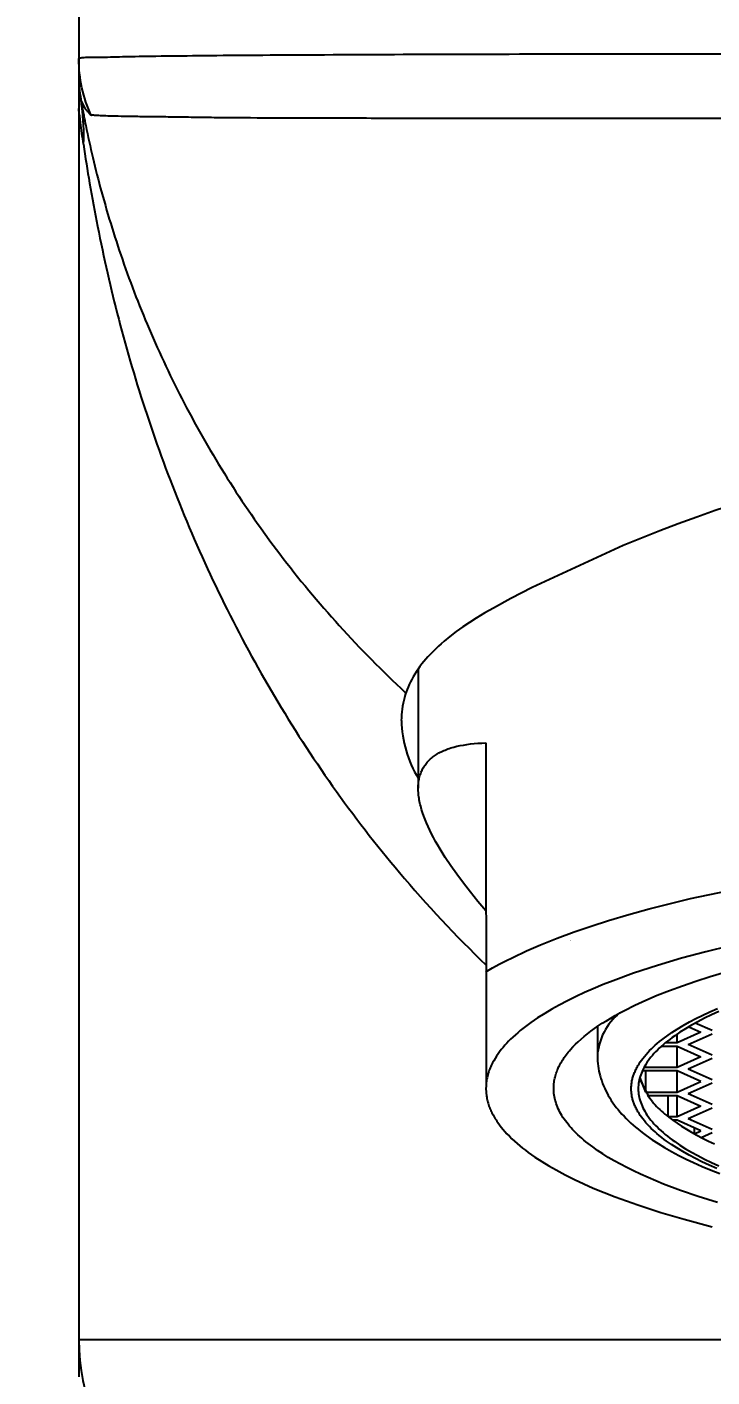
# Model space of a CAD drawing. Extents: x -13271 to -12677, y -11108 to -10688.
# Drawn here: x -12828.22 to -12818.11, y -10984.54 to -10964.59 of the extents above; entities that cross this region are included whole.
import ezdxf

# ---------------------------------------------------------------- set-up
doc = ezdxf.new("R2010")
doc.units = 0
doc.header["$LTSCALE"] = 7
doc.layers.get('0').update_dxf_attribs({"color": 2, "linetype": 'CONTINUOUS'})
doc.layers.get('Defpoints').update_dxf_attribs({"linetype": 'CONTINUOUS'})
for name, color, linetype in [('DWG', 7, 'CONTINUOUS'), ('Make2D 표시선', 7, 'CONTINUOUS'), ('PRT0006_DXF_CONTINUOUS_LINE', 7, 'CONTINUOUS')]:
    doc.layers.add(name, color=color, linetype=linetype)
doc.styles.add('DD', font='romans', dxfattribs={"bigfont": 'GHS.shx'})
doc.dimstyles.new('CWC', dxfattribs={"dimscale": 0, "dimtxt": 3.5, "dimasz": 3.5, "dimexe": 2, "dimexo": 1, "dimgap": 1, "dimtad": 1, "dimdec": 4, "dimdsep": 46, "dimtxsty": 'DD', "dimcen": 3, "dimclrd": 2, "dimclre": 2, "dimclrt": 2, "dimadec": 3, "dimazin": 2, "dimtfac": 1, "dimtdec": 4, "dimtmove": 0, "dimatfit": 3, "dimfxl": 0, "dimtvp": 1, "dimtolj": 1, "dimtzin": 0, "dimlwd": -1, "dimlwe": -1, "dimarcsym": 0})

# ---------------------------------------------------------------- blocks, each defined once
blk = doc.blocks.new('A$C364C3DC7')
at = {"color": 2}
for p, q in [((15.41, 37.932), (15.591, 37.851)), ((15.754, 37.876), (15.506, 37.987)), ((15.59, 37.851), (15.239, 37.694)), ((15.239, 37.694), (15.239, 37.824)), ((15.402, 37.669), (15.754, 37.827)), ((15.007, 37.645), (15.239, 37.645)), ((15.239, 37.694), (15.064, 37.694)), ((15.239, 37.645), (15.591, 37.487)), ((15.239, 37.33), (15.239, 37.645)), ((15.754, 37.512), (15.402, 37.669)), ((15.239, 37.33), (14.749, 37.33)), ((15.59, 37.487), (15.239, 37.33)), ((15.754, 37.463), (15.402, 37.305)), ((15.754, 37.148), (15.402, 37.305)), ((14.684, 37.166), (14.831, 36.876)), ((14.687, 37.177), (14.772, 36.966)), ((15.239, 37.281), (14.725, 37.281)), ((14.772, 37.281), (14.772, 36.966)), ((15.591, 37.123), (15.239, 37.281)), ((15.239, 36.966), (15.239, 37.281)), ((15.239, 36.966), (15.589, 37.123)), ((14.772, 36.966), (15.239, 36.966)), ((14.874, 36.823), (14.803, 36.917)), ((14.803, 36.917), (15.239, 36.917)), ((15.107, 36.604), (15.107, 36.917)), ((15.239, 36.917), (15.591, 36.759)), ((15.239, 36.601), (15.239, 36.917)), ((15.754, 37.099), (15.402, 36.941)), ((15.754, 36.784), (15.402, 36.941)), ((15.59, 36.759), (15.239, 36.601)), ((15.402, 36.577), (15.754, 36.735)), ((15.239, 36.601), (15.11, 36.601)), ((15.239, 36.553), (15.175, 36.553)), ((15.591, 36.395), (15.239, 36.553)), ((15.402, 36.577), (15.754, 36.419)), ((15.49, 36.44), (15.49, 36.354)), ((15.494, 36.352), (15.589, 36.394)), ((15.594, 36.299), (15.754, 36.371))]:
    blk.add_line(p, q, dxfattribs=at)
at = {"layer": 'Make2D 표시선'}
for p, q in [((11.416, 43.22), (11.416, 41.456)), ((12.415, 42.127), (12.417, 37.046)), ((14.062, 37.937), (14.062, 37.531))]:
    blk.add_line(p, q, dxfattribs=at)
for points in [[(14.443, 45.045), (13.1, 44.423), (12.782, 44.261), (12.525, 44.12), (12.398, 44.047), (12.272, 43.97), (12.173, 43.906), (12.074, 43.84), (11.978, 43.771), (11.883, 43.699), (11.798, 43.629), (11.756, 43.592), (11.715, 43.556), (11.675, 43.518), (11.635, 43.479), (11.597, 43.44), (11.559, 43.399), (11.529, 43.364), (11.499, 43.329), (11.47, 43.293), (11.442, 43.256), (11.415, 43.219), (11.389, 43.181), (11.364, 43.142), (11.341, 43.102), (11.321, 43.065), (11.301, 43.028), (11.283, 42.991), (11.267, 42.953), (11.251, 42.914), (11.236, 42.875), (11.223, 42.835), (11.211, 42.795), (11.201, 42.754), (11.192, 42.712), (11.184, 42.67), (11.177, 42.628), (11.172, 42.585), (11.169, 42.543), (11.167, 42.5), (11.166, 42.457)], [(12.415, 39.645), (12.297, 39.786), (12.186, 39.922), (12.082, 40.056), (11.985, 40.186), (11.896, 40.313), (11.814, 40.436), (11.739, 40.556), (11.705, 40.614), (11.672, 40.672), (11.642, 40.728), (11.613, 40.784), (11.586, 40.838), (11.561, 40.892), (11.538, 40.945), (11.517, 40.996), (11.498, 41.047), (11.481, 41.097), (11.466, 41.145), (11.453, 41.193), (11.447, 41.216), (11.441, 41.239), (11.437, 41.262), (11.432, 41.285), (11.429, 41.307), (11.425, 41.329), (11.422, 41.351), (11.42, 41.373), (11.418, 41.394), (11.417, 41.415), (11.416, 41.435), (11.416, 41.456), (11.416, 41.476), (11.417, 41.496), (11.418, 41.515), (11.42, 41.535), (11.422, 41.554), (11.425, 41.572), (11.429, 41.591), (11.432, 41.609), (11.437, 41.626), (11.441, 41.644), (11.447, 41.661), (11.453, 41.677), (11.459, 41.694), (11.466, 41.71), (11.473, 41.726), (11.481, 41.741), (11.489, 41.757), (11.498, 41.772), (11.507, 41.786), (11.517, 41.8), (11.527, 41.814), (11.538, 41.828), (11.549, 41.842), (11.561, 41.855), (11.573, 41.867), (11.586, 41.88), (11.599, 41.892), (11.613, 41.904), (11.627, 41.915), (11.642, 41.927), (11.657, 41.938), (11.672, 41.948), (11.688, 41.958), (11.705, 41.969), (11.722, 41.978), (11.739, 41.988), (11.757, 41.997), (11.776, 42.005), (11.794, 42.014), (11.814, 42.022), (11.834, 42.03), (11.854, 42.038), (11.875, 42.045), (11.896, 42.052), (11.917, 42.058), (11.94, 42.065), (11.985, 42.077), (12.033, 42.087), (12.082, 42.096), (12.133, 42.105), (12.186, 42.111), (12.241, 42.117), (12.297, 42.122), (12.355, 42.125), (12.415, 42.127)], [(12.416, 38.747), (12.513, 38.802), (12.611, 38.857), (12.71, 38.909), (12.811, 38.959), (13.014, 39.054), (13.22, 39.143), (13.468, 39.242), (13.718, 39.335), (13.97, 39.421), (14.224, 39.502), (14.525, 39.591), (14.828, 39.675), (15.438, 39.826), (16.127, 39.973)], [(16.024, 39.131), (15.662, 39.042), (15.303, 38.945), (14.947, 38.839), (14.593, 38.723), (14.295, 38.614), (14.147, 38.556), (14, 38.495), (13.872, 38.438), (13.746, 38.379), (13.62, 38.318), (13.497, 38.253), (13.389, 38.193), (13.283, 38.13), (13.178, 38.064), (13.127, 38.03), (13.077, 37.994), (12.999, 37.937), (12.961, 37.907), (12.923, 37.877), (12.886, 37.846), (12.85, 37.814), (12.814, 37.781), (12.78, 37.748), (12.751, 37.719), (12.723, 37.69), (12.695, 37.66), (12.668, 37.629), (12.643, 37.597), (12.618, 37.565), (12.594, 37.532), (12.571, 37.498), (12.55, 37.466), (12.53, 37.432), (12.521, 37.415), (12.512, 37.398), (12.503, 37.381), (12.495, 37.363), (12.487, 37.346), (12.479, 37.328), (12.472, 37.31), (12.465, 37.292), (12.459, 37.274), (12.453, 37.256), (12.447, 37.237), (12.442, 37.219), (12.437, 37.2), (12.433, 37.181), (12.429, 37.162), (12.426, 37.143), (12.423, 37.123), (12.421, 37.104), (12.419, 37.085), (12.417, 37.065), (12.417, 37.046), (12.416, 37.026), (12.416, 37.007), (12.417, 36.988), (12.418, 36.968), (12.42, 36.949), (12.422, 36.93), (12.424, 36.91), (12.427, 36.892), (12.431, 36.874), (12.435, 36.856), (12.439, 36.838), (12.444, 36.82), (12.449, 36.802), (12.454, 36.784), (12.46, 36.766), (12.467, 36.749), (12.474, 36.732), (12.481, 36.714), (12.488, 36.697), (12.496, 36.68), (12.504, 36.664), (12.512, 36.647), (12.521, 36.631), (12.531, 36.612), (12.542, 36.593), (12.553, 36.574), (12.565, 36.556), (12.577, 36.538), (12.589, 36.52), (12.614, 36.485), (12.64, 36.451), (12.668, 36.417), (12.696, 36.384), (12.726, 36.352), (12.762, 36.315), (12.799, 36.278), (12.837, 36.243), (12.876, 36.208), (12.916, 36.174), (12.956, 36.141), (12.998, 36.109), (13.039, 36.078), (13.089, 36.042), (13.139, 36.007), (13.241, 35.941), (13.345, 35.877), (13.451, 35.817), (13.586, 35.745), (13.722, 35.677), (13.861, 35.612), (14, 35.551), (14.163, 35.483), (14.326, 35.419), (14.657, 35.3), (14.998, 35.19), (15.342, 35.089), (15.758, 34.979)], [(15.833, 35.335), (15.552, 35.424), (15.288, 35.515), (15.04, 35.609), (14.809, 35.705), (14.7, 35.754), (14.596, 35.803), (14.496, 35.853), (14.401, 35.903), (14.31, 35.953), (14.223, 36.004), (14.142, 36.055), (14.064, 36.106), (13.992, 36.157), (13.923, 36.208), (13.891, 36.234), (13.86, 36.26), (13.83, 36.286), (13.801, 36.312), (13.773, 36.338), (13.746, 36.363), (13.72, 36.389), (13.695, 36.415), (13.672, 36.441), (13.649, 36.467), (13.628, 36.492), (13.608, 36.518), (13.589, 36.544), (13.57, 36.57), (13.553, 36.595), (13.537, 36.621), (13.522, 36.646), (13.508, 36.672), (13.495, 36.697), (13.483, 36.723), (13.472, 36.748), (13.462, 36.774), (13.453, 36.799), (13.446, 36.824), (13.439, 36.849), (13.433, 36.874), (13.427, 36.899), (13.423, 36.924), (13.42, 36.949), (13.418, 36.973), (13.416, 36.998), (13.416, 37.022), (13.416, 37.041), (13.417, 37.06), (13.418, 37.078), (13.42, 37.097), (13.423, 37.116), (13.425, 37.134), (13.429, 37.153), (13.433, 37.172), (13.437, 37.191), (13.442, 37.21), (13.448, 37.229), (13.454, 37.248), (13.461, 37.267), (13.468, 37.286), (13.476, 37.305), (13.484, 37.324), (13.493, 37.344), (13.503, 37.363), (13.513, 37.382), (13.524, 37.401), (13.535, 37.421), (13.547, 37.44), (13.56, 37.459), (13.573, 37.479), (13.586, 37.498), (13.601, 37.518), (13.616, 37.537), (13.631, 37.557), (13.648, 37.576), (13.664, 37.596), (13.7, 37.635), (13.738, 37.674), (13.778, 37.713), (13.821, 37.752), (13.867, 37.791), (13.915, 37.83), (13.965, 37.869), (14.019, 37.907), (14.075, 37.946), (14.133, 37.985), (14.194, 38.023), (14.258, 38.062), (14.324, 38.1), (14.393, 38.138), (14.464, 38.176), (14.614, 38.251), (14.775, 38.325), (14.946, 38.398), (15.126, 38.47), (15.317, 38.54), (15.516, 38.609), (15.725, 38.677), (15.943, 38.742)], [(15.823, 35.839), (15.712, 35.888), (15.603, 35.94), (15.508, 35.987), (15.415, 36.036), (15.323, 36.088), (15.233, 36.143), (15.157, 36.192), (15.083, 36.243), (15.047, 36.27), (15.011, 36.297), (14.976, 36.325), (14.941, 36.354), (14.913, 36.379), (14.885, 36.405), (14.857, 36.431), (14.831, 36.458), (14.804, 36.485), (14.779, 36.513), (14.755, 36.542), (14.731, 36.572), (14.712, 36.598), (14.694, 36.624), (14.676, 36.651), (14.668, 36.665), (14.66, 36.678), (14.652, 36.692), (14.644, 36.706), (14.637, 36.721), (14.629, 36.735), (14.623, 36.75), (14.616, 36.764), (14.61, 36.779), (14.604, 36.794), (14.599, 36.807), (14.594, 36.821), (14.59, 36.835), (14.586, 36.848), (14.582, 36.862), (14.579, 36.876), (14.575, 36.89), (14.572, 36.904), (14.57, 36.918), (14.568, 36.932), (14.566, 36.947), (14.564, 36.961), (14.563, 36.975), (14.562, 36.989), (14.561, 37.004), (14.561, 37.018), (14.561, 37.032), (14.562, 37.047), (14.563, 37.061), (14.564, 37.076), (14.566, 37.09), (14.568, 37.104), (14.57, 37.118), (14.572, 37.133), (14.575, 37.147), (14.579, 37.161), (14.582, 37.175), (14.586, 37.189), (14.59, 37.202), (14.595, 37.216), (14.599, 37.23), (14.604, 37.243), (14.61, 37.258), (14.617, 37.273), (14.623, 37.288), (14.63, 37.302), (14.637, 37.317), (14.645, 37.331), (14.652, 37.345), (14.66, 37.359), (14.669, 37.373), (14.677, 37.387), (14.695, 37.414), (14.713, 37.44), (14.733, 37.466), (14.756, 37.496), (14.781, 37.525), (14.807, 37.553), (14.833, 37.581), (14.86, 37.608), (14.887, 37.634), (14.916, 37.66), (14.944, 37.685), (14.979, 37.714), (15.015, 37.742), (15.051, 37.769), (15.087, 37.796), (15.162, 37.848), (15.238, 37.897), (15.329, 37.952), (15.422, 38.004), (15.516, 38.053), (15.611, 38.1), (15.722, 38.152), (15.834, 38.201)], [(15.857, 38.159), (15.747, 38.109), (15.643, 38.058), (15.544, 38.007), (15.451, 37.956), (15.363, 37.904), (15.28, 37.852), (15.203, 37.799), (15.166, 37.773), (15.131, 37.747), (15.097, 37.72), (15.064, 37.694), (15.033, 37.668), (15.003, 37.641), (14.975, 37.615), (14.948, 37.588), (14.922, 37.562), (14.897, 37.536), (14.874, 37.509), (14.852, 37.483), (14.831, 37.457), (14.812, 37.43), (14.793, 37.404), (14.777, 37.378), (14.761, 37.352), (14.746, 37.325), (14.733, 37.299), (14.721, 37.273), (14.711, 37.247), (14.701, 37.222), (14.693, 37.196), (14.685, 37.17), (14.679, 37.145), (14.674, 37.119), (14.67, 37.094), (14.668, 37.068), (14.666, 37.043), (14.666, 37.018), (14.666, 36.993), (14.668, 36.968), (14.67, 36.943), (14.674, 36.917), (14.679, 36.892), (14.685, 36.866), (14.693, 36.84), (14.701, 36.815), (14.711, 36.789), (14.721, 36.763), (14.733, 36.737), (14.746, 36.711), (14.761, 36.685), (14.777, 36.658), (14.793, 36.632), (14.812, 36.606), (14.831, 36.58), (14.852, 36.553), (14.874, 36.527), (14.897, 36.501), (14.922, 36.474), (14.948, 36.448), (14.975, 36.421), (15.003, 36.395), (15.033, 36.369), (15.064, 36.342), (15.097, 36.316), (15.131, 36.289), (15.166, 36.263), (15.203, 36.237), (15.28, 36.184), (15.363, 36.132), (15.451, 36.08), (15.544, 36.029), (15.643, 35.978), (15.747, 35.927), (15.857, 35.877)], [(14.061, 37.501), (14.062, 37.464), (14.064, 37.427), (14.067, 37.39), (14.071, 37.353), (14.077, 37.316), (14.084, 37.279), (14.092, 37.243), (14.101, 37.207), (14.112, 37.169), (14.125, 37.132), (14.138, 37.095), (14.153, 37.059), (14.169, 37.023), (14.186, 36.987), (14.204, 36.952), (14.223, 36.918), (14.244, 36.881), (14.267, 36.845), (14.291, 36.81), (14.316, 36.776), (14.341, 36.742), (14.368, 36.709), (14.395, 36.676), (14.423, 36.644), (14.455, 36.61), (14.488, 36.576), (14.521, 36.543), (14.555, 36.511), (14.59, 36.48), (14.626, 36.449), (14.662, 36.419), (14.699, 36.39), (14.741, 36.357), (14.783, 36.326), (14.871, 36.265), (14.96, 36.207), (15.051, 36.151), (15.157, 36.091), (15.264, 36.033), (15.373, 35.979), (15.483, 35.926), (15.611, 35.869), (15.74, 35.815), (15.871, 35.763)], [(14.874, 36.823), (14.894, 36.8), (14.914, 36.778), (14.936, 36.755), (14.958, 36.733), (14.982, 36.71), (15.007, 36.688), (15.032, 36.665), (15.058, 36.643), (15.086, 36.621), (15.114, 36.598), (15.174, 36.553), (15.238, 36.509), (15.305, 36.464), (15.377, 36.42), (15.452, 36.376), (15.531, 36.332), (15.615, 36.288), (15.702, 36.245), (15.793, 36.202)]]:
    blk.add_lwpolyline(points, dxfattribs=at)
for centre, radius, start, end in [((23.416, 23.416), 23.416, 67.469, 112.5329), ((12.934, 42.507), 1.768, 181.598, 210.8806), ((14.957, 37.441), 0.898, 129.2279, 176.1375)]:
    blk.add_arc(centre, radius, start, end, dxfattribs=at)
blk = doc.blocks.new('*D9')
at = {"layer": 'Defpoints', "color": 0}
for p in [(-13568.583, -12028.206), (-13449.309, -12028.206), (-13539.529, -12091.303)]:
    blk.add_point(p, dxfattribs=at)
at = {"layer": 'DWG', "color": 2}
for p, q in [((-13450.309, -12028.206), (-13570.583, -12028.206)), ((-13568.583, -12087.803), (-13568.583, -12031.706)), ((-13540.529, -12091.303), (-13570.583, -12091.303))]:
    blk.add_line(p, q, dxfattribs=at)
for points in [[(-13569.166, -12031.706), (-13567.999, -12031.706), (-13568.583, -12028.206)], [(-13569.166, -12087.803), (-13567.999, -12087.803), (-13568.583, -12091.303)]]:
    blk.add_solid(points, dxfattribs=at)
at = {"layer": 'DWG', "color": 2, "insert": (-13572.249, -12059.755), "char_height": 3.5, "attachment_point": 5, "rotation": 90, "style": 'DD'}
blk.add_mtext('\\A1;(63)', dxfattribs=at)
blk = doc.blocks.new('*D10')
at = {"layer": 'Defpoints', "color": 0}
for p in [(-13543.821, -12091.303), (-13353.821, -12091.303), (-13353.821, -12176.841)]:
    blk.add_point(p, dxfattribs=at)
at = {"layer": 'DWG', "color": 2}
for p, q in [((-13543.821, -12092.303), (-13543.821, -12178.841)), ((-13353.821, -12092.303), (-13353.821, -12178.841)), ((-13540.321, -12176.841), (-13357.321, -12176.841))]:
    blk.add_line(p, q, dxfattribs=at)
for points in [[(-13540.321, -12176.257), (-13540.321, -12177.424), (-13543.821, -12176.841)], [(-13357.321, -12176.257), (-13357.321, -12177.424), (-13353.821, -12176.841)]]:
    blk.add_solid(points, dxfattribs=at)
at = {"layer": 'DWG', "color": 2, "insert": (-13448.821, -12174.091), "char_height": 3.5, "attachment_point": 5, "style": 'DD'}
blk.add_mtext('\\A1;190', dxfattribs=at)
blk = doc.blocks.new('*D11')
at = {"layer": 'Defpoints', "color": 0}
for p in [(-13579.249, -12028.191), (-13449.309, -12028.191), (-13529.518, -12151.303)]:
    blk.add_point(p, dxfattribs=at)
at = {"layer": 'DWG', "color": 2}
for p, q in [((-13450.309, -12028.191), (-13581.249, -12028.191)), ((-13579.249, -12147.803), (-13579.249, -12031.691)), ((-13530.518, -12151.303), (-13581.249, -12151.303))]:
    blk.add_line(p, q, dxfattribs=at)
for points in [[(-13579.832, -12031.691), (-13578.666, -12031.691), (-13579.249, -12028.191)], [(-13579.832, -12147.803), (-13578.666, -12147.803), (-13579.249, -12151.303)]]:
    blk.add_solid(points, dxfattribs=at)
at = {"layer": 'DWG', "color": 2, "insert": (-13582.916, -12089.747), "char_height": 3.5, "attachment_point": 5, "rotation": 90, "style": 'DD'}
blk.add_mtext('\\A1;(97.6)', dxfattribs=at)

msp = doc.modelspace()

# ---------------------------------------------------------------- linework, layer by layer
at = {"layer": 'DWG'}
msp.add_open_spline([(-12820.19518, -10978.08307), (-12820.19515, -10978.0831), (-12820.19511, -10978.08312), (-12820.19508, -10978.08314)], degree=3, dxfattribs=at)
at = {"layer": 'PRT0006_DXF_CONTINUOUS_LINE', "color": 7, "linetype": 'Continuous'}
for p, q in [((-12827.45805, -10962.98392), (-12827.45805, -10984.53506)), ((-12827.42689, -10965.66218), (-12827.42853, -10965.65716)), ((-12827.42536, -10965.66652), (-12827.42853, -10965.65717)), ((-12827.35887, -10965.79731), (-12827.42689, -10965.66218)), ((-12827.28038, -10965.89215), (-12827.281, -10965.89069)), ((-12827.27545, -10965.89609), (-12827.28038, -10965.89215)), ((-12792.45805, -10983.98392), (-12827.45805, -10983.98392))]:
    msp.add_line(p, q, dxfattribs=at)
msp.add_lwpolyline([(-12827.35871, -10965.79779), (-12827.36626, -10965.78643), (-12827.3724, -10965.77674), (-12827.37779, -10965.76796), (-12827.38298, -10965.75919), (-12827.38774, -10965.75081), (-12827.39204, -10965.74288), (-12827.39594, -10965.73542), (-12827.39951, -10965.72835), (-12827.40259, -10965.722), (-12827.40496, -10965.71699), (-12827.40707, -10965.71248), (-12827.40926, -10965.70764), (-12827.4114, -10965.70277), (-12827.41349, -10965.69788), (-12827.41548, -10965.69307), (-12827.41732, -10965.6885), (-12827.41904, -10965.68407), (-12827.42066, -10965.67977), (-12827.42222, -10965.67548), (-12827.42379, -10965.67105), (-12827.42536, -10965.66652)], dxfattribs=at)
for centre, radius, start, end in [((-12825.45437, -10965.31448), 2.00368, 180.0091, 189.847769), ((-12828.57391, -10965.85941), 1.1631, 10.012682, 10.344475), ((-12830.51591, -10966.17269), 3.13006, 7.554817, 9.602204), ((-12830.55823, -10966.1775), 3.17264, 357.394207, 7.540509), ((-12826.9428, -10965.51792), 0.50165, 220.389193, 221.044818), ((-12824.45805, -10983.98392), 3, 180, 270)]:
    msp.add_arc(centre, radius, start, end, dxfattribs=at)
for points, knots in [([(-12827.45805, -10965.06154), (-12827.45805, -10965.05326), (-12827.43765, -10965.04399), (-12827.41249, -10965.04072), (-12827.39254, -10965.03897), (-12827.38134, -10965.03836)], [0, 0, 0, 0, 0.29949391, 0.59391625, 1, 1, 1, 1]), ([(-12827.38134, -10965.03836), (-12827.30937, -10965.03443), (-12827.11908, -10965.03703), (-12826.7661, -10965.02472), (-12826.27822, -10965.01738), (-12825.65959, -10965.0107), (-12824.91514, -10965.00435), (-12823.68906, -10964.99715), (-12821.89476, -10964.98936), (-12819.46976, -10964.98528), (-12817.244, -10964.98527), (-12815.33175, -10964.98607), (-12813.82518, -10964.99139), (-12812.28771, -10965.00857), (-12810.7316, -10965.02931), (-12809.16912, -10965.0265), (-12807.61311, -10965.00901), (-12806.07588, -10964.99183), (-12804.09904, -10964.9868), (-12801.76473, -10964.98411), (-12799.17872, -10964.98747), (-12796.93755, -10964.99313), (-12795.11295, -10965.00372), (-12793.88078, -10965.01261), (-12793.1459, -10965.02695), (-12792.86569, -10965.03282), (-12792.74815, -10965.03718)], [0, 0, 0, 0, 0.00624292, 0.01646902, 0.03059443, 0.04850503, 0.07005817, 0.09508117, 0.15470902, 0.22548137, 0.30513437, 0.34750373, 0.39111984, 0.43563318, 0.48068699, 0.52591999, 0.57097016, 0.61547639, 0.65908187, 0.74220287, 0.81767421, 0.88308141, 0.93633245, 0.97572436, 0.98981183, 1, 1, 1, 1]), ([(-12827.42971, -10965.65058), (-12827.43151, -10965.64067), (-12827.43415, -10965.62731), (-12827.4379, -10965.61131), (-12827.44058, -10965.6043), (-12827.4422, -10965.59932), (-12827.44623, -10965.59826), (-12827.44809, -10965.60303), (-12827.45103, -10965.61299), (-12827.45366, -10965.63633), (-12827.45621, -10965.67419), (-12827.45774, -10965.72926), (-12827.45803, -10965.77141), (-12827.45803, -10965.79563)], [0, 0, 0, 0, 0.1190053, 0.16192304, 0.19236441, 0.21023474, 0.21910228, 0.23328718, 0.25938483, 0.35134308, 0.50082985, 0.71364245, 1, 1, 1, 1]), ([(-12827.42853, -10965.65717), (-12827.42981, -10965.64978), (-12827.43443, -10965.62311), (-12827.41029, -10965.76001), (-12827.4032, -10965.80147), (-12827.38945, -10965.87518)], [0, 0, 0, 0, 0.08449385, 0.15599894, 1, 1, 1, 1]), ([(-12827.45632, -10965.81397), (-12827.45658, -10965.81194), (-12827.45732, -10965.80585), (-12827.45805, -10965.79972), (-12827.45805, -10965.79563)], [0, 0, 0, 0, 0.33347666, 1, 1, 1, 1]), ([(-12827.38887, -10966.32174), (-12827.40506, -10966.21433), (-12827.42865, -10966.0452), (-12827.44846, -10965.8756), (-12827.45632, -10965.81397)], [0, 0, 0, 0, 0.63615688, 1, 1, 1, 1]), ([(-12827.38945, -10965.87518), (-12827.3873, -10965.88672), (-12827.38028, -10965.92397), (-12827.37241, -10965.96106), (-12827.36704, -10965.98667)], [0, 0, 0, 0, 0.30958257, 1, 1, 1, 1]), ([(-12827.32576, -10965.84072), (-12827.32896, -10965.83696), (-12827.34054, -10965.82291), (-12827.35134, -10965.80823), (-12827.35887, -10965.79731)], [0, 0, 0, 0, 0.27125208, 1, 1, 1, 1]), ([(-12827.28144, -10965.89393), (-12827.28464, -10965.88794), (-12827.28792, -10965.87879), (-12827.29812, -10965.87333), (-12827.30689, -10965.86256), (-12827.31508, -10965.8543), (-12827.32114, -10965.84733)], [0, 0, 0, 0, 0.33044725, 0.43155318, 0.5501901, 1, 1, 1, 1]), ([(-12827.27609, -10965.89471), (-12827.27499, -10965.89215), (-12827.26559, -10965.88921), (-12827.24954, -10965.88892), (-12827.22325, -10965.88968), (-12827.17091, -10965.89305), (-12827.08235, -10965.89782), (-12826.9493, -10965.90222), (-12826.7801, -10965.90617), (-12826.57495, -10965.90919), (-12826.33407, -10965.91191), (-12826.05801, -10965.91534), (-12825.74756, -10965.92033), (-12825.26769, -10965.92737), (-12824.58834, -10965.93006), (-12823.68176, -10965.9321), (-12822.65888, -10965.93577), (-12821.52824, -10965.93751), (-12820.29958, -10965.93892), (-12818.98329, -10965.93796), (-12817.83668, -10965.93416), (-12816.88403, -10965.93025), (-12816.14639, -10965.92743), (-12815.39561, -10965.92369), (-12814.76245, -10965.9206), (-12814.25047, -10965.91862), (-12813.86283, -10965.92005), (-12813.47319, -10965.921), (-12813.08191, -10965.91921), (-12812.75497, -10965.9117), (-12812.49247, -10965.90971), (-12812.22919, -10965.91395), (-12811.96536, -10965.91152), (-12811.70348, -10965.88224), (-12811.50657, -10965.86103), (-12811.30709, -10965.85736), (-12811.10916, -10965.8883), (-12810.91651, -10965.94016), (-12810.72093, -10965.98123), (-12810.5224, -10966.00536), (-12810.35545, -10966.00348), (-12810.22371, -10965.98705), (-12810.12609, -10965.96818), (-12810.03013, -10965.94359), (-12809.9339, -10965.91495), (-12809.83299, -10965.92472), (-12809.70497, -10965.95702), (-12809.54085, -10965.98643), (-12809.34122, -10965.98946), (-12809.14204, -10965.97368), (-12808.94465, -10965.94282), (-12808.74884, -10965.90368), (-12808.55194, -10965.87177), (-12808.35245, -10965.85946), (-12808.15622, -10965.88884), (-12807.99302, -10965.90684), (-12807.86182, -10965.91608), (-12807.73006, -10965.91831), (-12807.56529, -10965.9188), (-12807.36783, -10965.91415), (-12807.10541, -10965.91501), (-12806.77872, -10965.92184), (-12806.3879, -10965.92765), (-12805.99868, -10965.92782), (-12805.61138, -10965.9266), (-12805.22638, -10965.92725), (-12804.84396, -10965.92922), (-12804.33964, -10965.93042), (-12803.47629, -10965.93128), (-12802.2751, -10965.93367), (-12800.88517, -10965.93699), (-12799.57178, -10965.93935), (-12798.34609, -10965.93727), (-12797.21884, -10965.93697), (-12796.19985, -10965.93318), (-12795.08175, -10965.93027), (-12794.01022, -10965.92306), (-12793.24037, -10965.91605), (-12792.94642, -10965.91037)], [0, 0, 0, 0, 0.00024328, 0.00072721, 0.00147888, 0.00249855, 0.0053282, 0.00920276, 0.01412498, 0.02009737, 0.02711174, 0.03515101, 0.04419514, 0.05421202, 0.07703965, 0.10349005, 0.13334201, 0.16632037, 0.20217559, 0.24058356, 0.28121021, 0.3022564, 0.3237344, 0.34559392, 0.36778817, 0.37899869, 0.39028159, 0.40162271, 0.41300803, 0.42443208, 0.43016696, 0.43591748, 0.4474205, 0.45315275, 0.45890736, 0.46470942, 0.47050442, 0.47631973, 0.48212313, 0.48793272, 0.49374304, 0.49663812, 0.49951438, 0.50240846, 0.50530711, 0.50817878, 0.51110139, 0.51686112, 0.52266789, 0.52847587, 0.53428484, 0.54009378, 0.54590291, 0.55169793, 0.55743858, 0.56316777, 0.56603688, 0.56891317, 0.574667, 0.5804181, 0.5861517, 0.5975696, 0.60893896, 0.62026716, 0.63154099, 0.64274414, 0.65387059, 0.66492048, 0.68676276, 0.72922651, 0.76976491, 0.80808057, 0.84386284, 0.87674694, 0.90647081, 0.93280397, 0.97433846, 1, 1, 1, 1]), ([(-12827.36704, -10965.98667), (-12827.33419, -10966.14347), (-12827.26702, -10966.46942), (-12827.09499, -10967.15215), (-12826.82225, -10968.04674), (-12826.39963, -10969.13628), (-12825.68817, -10970.62567), (-12824.51192, -10972.47051), (-12823.3117, -10973.79384), (-12822.6332, -10974.42399), (-12822.62876, -10974.42812)], [0, 0, 0, 0, 0.010158135, 0.021097929, 0.044631775, 0.069409341, 0.095123082, 0.149203884, 0.207461873, 0.207845977, 0.207845977, 0.207845977, 0.207845977]), ([(-12827.38887, -10966.32174), (-12827.36214, -10966.51339), (-12827.29691, -10966.91845), (-12827.13663, -10967.78341), (-12826.88112, -10968.92961), (-12826.46624, -10970.32721), (-12825.95167, -10971.73317), (-12825.32443, -10973.12632), (-12824.58323, -10974.49383), (-12823.72214, -10975.82515), (-12822.69015, -10977.16415), (-12821.89511, -10978.01473), (-12821.44603, -10978.44767)], [0, 0, 0, 0, 0.010968463, 0.023250953, 0.049863272, 0.0774891, 0.105827854, 0.134666679, 0.164013328, 0.193916404, 0.224439689, 0.259742725, 0.259742725, 0.259742725, 0.259742725])]:
    msp.add_open_spline(points, degree=3, knots=knots, dxfattribs=at)
msp.add_open_spline([(-12827.27482, -10965.89748), (-12827.39414, -10965.63837), (-12827.45805, -10965.3468), (-12827.45805, -10965.06154)], degree=3, dxfattribs=at)

# ---------------------------------------------------------------- block references
at = {"layer": 'DWG'}
msp.add_blockref('A$C364C3DC7', (-12833.86213, -11017.29374), dxfattribs=at)

# ---------------------------------------------------------------- dimensions: what is measured, and where the dimension line sits
dim = msp.add_linear_dim(base=(-12940.38642, -10919.37224), p1=(-12890.6553, -11042.48392), p2=(-12810.44585, -10919.37224), angle=90, text='(97.6)', dimstyle='CWC', override={"dimscale": 1}, dxfattribs=at)
dim.commit()
dim.dimension.update_dxf_attribs({"geometry": '*D11', "text_midpoint": (-12944.05309, -10980.92808), "insert": (638.86273, 1108.81904)})
dim = msp.add_linear_dim(base=(-12929.71984, -10919.38742), p1=(-12900.66635, -10982.48392), p2=(-12810.44585, -10919.38742), angle=90, text='(63)', dimstyle='CWC', override={"dimscale": 1}, dxfattribs=at)
dim.commit()
dim.dimension.update_dxf_attribs({"geometry": '*D9', "text_midpoint": (-12929.71984, -10950.93567), "dimtype": 128, "insert": (638.86273, 1108.81904)})
dim = msp.add_linear_dim(base=(-12714.95805, -11068.02168), p1=(-12904.95805, -10982.48392), p2=(-12714.95805, -10982.48392), dimstyle='CWC', override={"dimscale": 1}, dxfattribs=at)
dim.commit()
dim.dimension.update_dxf_attribs({"geometry": '*D10', "text_midpoint": (-12809.95805, -11068.02168), "dimtype": 128, "insert": (638.86273, 1108.81904)})

doc.saveas('drawing.dxf')
